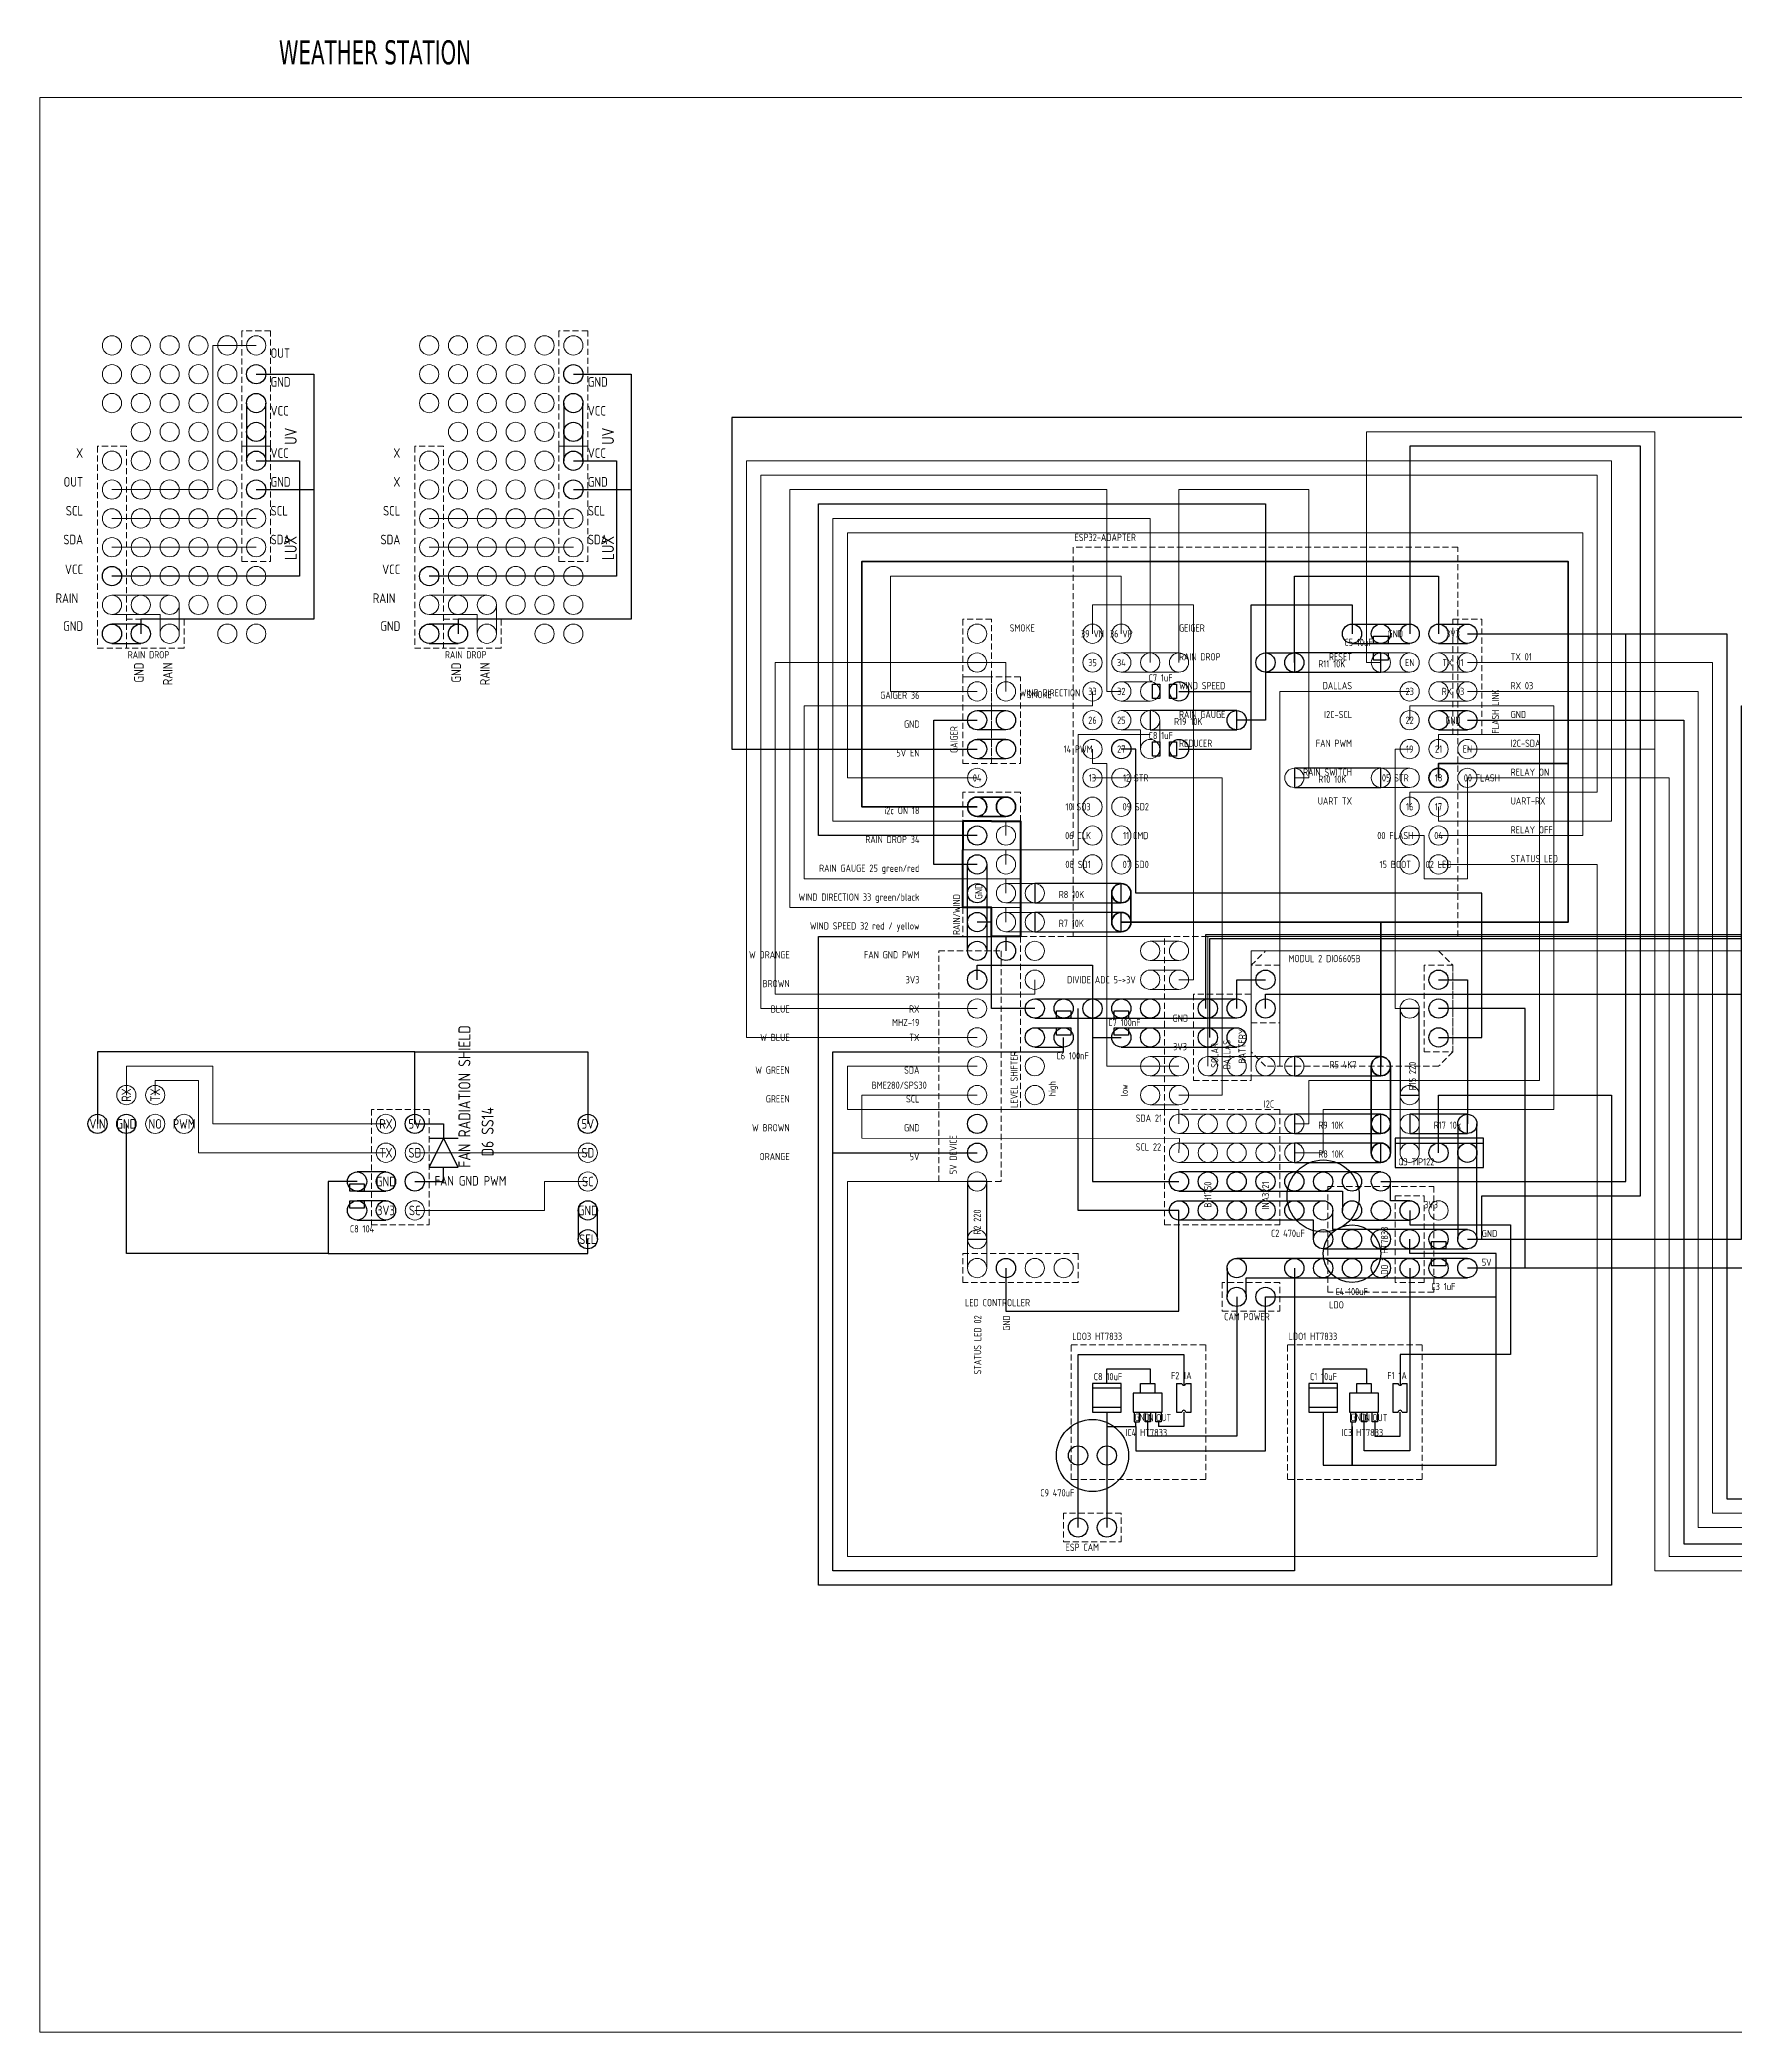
# Model space of a CAD drawing. Header units: millimetres. Extents: x -112500 to 1195770, y -1687628 to -92707.
# Drawn here: x -112500 to 63750, y -300000 to -92707 of the extents above; entities that cross this region are included whole.
import ezdxf
from ezdxf.enums import TextEntityAlignment as Align

# ---------------------------------------------------------------- set-up
doc = ezdxf.new("R2010")
doc.units = ezdxf.units.MM
doc.header["$LTSCALE"] = 10
doc.linetypes.add('HIDDEN', pattern=[9.525, 6.35, -3.175])
doc.layers.get('0').update_dxf_attribs({"color": 247, "lineweight": 13})
for name, color, linetype, lineweight in [('01_Popis', 7, 'Continuous', 13), ('01_Popis-čísla miestností', 210, 'Continuous', 13), ('01_Styk so vzduchom', 12, 'Continuous', 30), ('03_Styk so vzduchom', 1, 'Continuous', 50)]:
    doc.layers.add(name, color=color, linetype=linetype, lineweight=lineweight)
doc.styles.add('Nadpisy', font='tahoma.ttf', dxfattribs={"width": 0.7, "height": 5})
doc.styles.get("Standard").update_dxf_attribs({"font": 'isocp.shx', "width": 0.9, "height": 2.5})

# ---------------------------------------------------------------- blocks, each defined once
blk = doc.blocks.new('A$C47f3da59')
at = {"layer": '01_Styk so vzduchom', "color": 6}
for points in [[(750, 1250), (750, 500), (-750, 500), (-750, 1250)], [(750, -500), (750, -1250), (-750, -1250), (-750, -500)]]:
    blk.add_lwpolyline(points, close=True, dxfattribs=at)

msp = doc.modelspace()

# ---------------------------------------------------------------- linework, layer by layer
at = {"color": 251, "linetype": 'HIDDEN', "ltscale": 10}
for points in [[(-91500, -135000), (-88500, -135000), (-88500, -123000), (-91500, -123000)], [(-58500, -135000), (-55500, -135000), (-55500, -123000), (-58500, -123000)], [(-106500, -156000), (-103500, -156000), (-103500, -135000), (-106500, -135000)], [(-91500, -147000), (-88500, -147000), (-88500, -135000), (-91500, -135000)], [(-73500, -156000), (-70500, -156000), (-70500, -135000), (-73500, -135000)], [(-58500, -147000), (-55500, -147000), (-55500, -135000), (-58500, -135000)], [(35000, -145500), (-5000, -145500), (-5000, -186000), (35000, -186000)], [(-103500, -156000), (-103500, -153000), (-97500, -153000), (-97500, -156000)], [(-70500, -156000), (-70500, -153000), (-64500, -153000), (-64500, -156000)], [(-13500, -153000), (-16500, -153000), (-16500, -159000), (-13500, -159000)], [(34500, -153000), (37500, -153000), (37500, -165000), (34500, -165000)], [(-13500, -159000), (-16500, -159000), (-16500, -168000), (-13500, -168000)], [(-10500, -159000), (-13500, -159000), (-13500, -168000), (-10500, -168000)], [(-10500, -171000), (-16500, -171000), (-16500, -174000), (-10500, -174000)], [(-10500, -174000), (-16500, -174000), (-16500, -177000), (-10500, -177000)], [(-10500, -177000), (-16500, -177000), (-16500, -180000), (-10500, -180000)], [(-10500, -180000), (-16500, -180000), (-16500, -183000), (-10500, -183000)], [(-10500, -183000), (-16500, -183000), (-16500, -186000), (-10500, -186000)], [(4500, -186000), (-10500, -186000), (-10500, -204000), (4500, -204000)], [(-19000, -187500), (-12500, -187500), (-12500, -211500), (-19000, -211500)], [(15000, -187500), (33000, -187500), (34500, -189000), (34500, -198000), (33000, -199500), (15000, -199500), (13500, -198000), (13500, -189000)], [(13500, -195000), (16500, -195000), (16500, -189000), (13500, -189000)], [(31500, -198000), (34500, -198000), (34500, -189000), (31500, -189000)], [(7500, -201000), (10500, -201000), (10500, -192000), (7500, -192000)], [(10500, -201000), (13500, -201000), (13500, -192000), (10500, -192000)], [(-78000, -204000), (-78000, -216000), (-72000, -216000), (-72000, -204000)], [(16500, -204000), (4500, -204000), (4500, -216000), (16500, -216000)], [(21500, -212000), (32500, -212000), (32500, -223000), (21500, -223000)], [(28500, -213000), (31500, -213000), (31500, -222000), (28500, -222000)], [(-4500, -219000), (-4500, -222000), (-16500, -222000), (-16500, -219000)], [(16500, -222000), (10500, -222000), (10500, -225000), (16500, -225000)], [(-5203, -228501), (8797, -228501), (8797, -242501), (-5203, -242501)], [(17297, -228501), (31297, -228501), (31297, -242501), (17297, -242501)], [(0, -246000), (-6000, -246000), (-6000, -249000), (0, -249000)]]:
    msp.add_lwpolyline(points, close=True, dxfattribs=at)
at = {"color": 151, "flags": 128}
msp.add_lwpolyline([(-90000, -124500), (-94500, -124500), (-94500, -139500), (-105000, -139500)], dxfattribs=at)
at = {"color": 9, "flags": 128}
for points in [[(27000, -157500), (25500, -157500), (25500, -133500), (55500, -133500), (55500, -166500), (36000, -166500)], [(30000, -156500), (27000, -156500)], [(27000, -158500), (30000, -158500)], [(55500, -166500), (55500, -252000), (112500, -252000)]]:
    msp.add_lwpolyline(points, dxfattribs=at)
at = {"color": 140, "flags": 128}
for points in [[(33000, -172500), (33000, -174000), (51000, -174000), (51000, -136500), (-39000, -136500), (-39000, -196500), (-15000, -196500)], [(-3000, -166500), (-3000, -168000), (-1500, -168000), (-1500, -199500), (6000, -199500)], [(3000, -198500), (6000, -198500)], [(-76500, -208500), (-96000, -208500), (-96000, -201000), (-100500, -201000), (-100500, -202500)], [(3000, -200500), (6000, -200500)]]:
    msp.add_lwpolyline(points, dxfattribs=at)
at = {"color": 152, "flags": 128}
for points in [[(30000, -172500), (30000, -171000), (49500, -171000), (49500, -138000), (-37500, -138000), (-37500, -193500), (-15000, -193500)], [(-3000, -169500), (10500, -169500), (10500, -202500), (6000, -202500)], [(-76500, -205500), (-94500, -205500), (-94500, -199500), (-103500, -199500), (-103500, -202500)], [(3000, -201500), (6000, -201500)], [(3000, -203500), (6000, -203500)]]:
    msp.add_lwpolyline(points, dxfattribs=at)
at = {"color": 11, "flags": 128}
for points in [[(0, -160500), (-1500, -160500), (-1500, -139500), (-34500, -139500), (-34500, -183000), (-12000, -183000), (-12000, -184500)], [(0, -159500), (3000, -159500)], [(0, -161500), (3000, -161500)], [(-12000, -183500), (-9000, -183500)], [(-12000, -185500), (-9000, -185500)]]:
    msp.add_lwpolyline(points, dxfattribs=at)
at = {"color": 23, "flags": 128}
for points in [[(6000, -157500), (6000, -139500), (19500, -139500), (19500, -169500), (18000, -169500)], [(3000, -157500), (3000, -142500), (-30000, -142500), (-30000, -174000), (-12000, -174000), (-12000, -175500)], [(-99000, -150500), (-105000, -150500)], [(-66000, -150500), (-72000, -150500)], [(-105000, -152500), (-100000, -152500), (-100000, -154500)], [(-98000, -154500), (-98000, -151500)], [(-72000, -152500), (-67000, -152500), (-67000, -154500)], [(-65000, -154500), (-65000, -151500)], [(0, -156500), (6000, -156500)], [(6000, -158500), (0, -158500)]]:
    msp.add_lwpolyline(points, dxfattribs=at)
at = {"color": 84, "flags": 128}
for points in [[(-105000, -142500), (-90000, -142500)], [(-72000, -142500), (-57000, -142500)], [(-15000, -160500), (-24000, -160500), (-24000, -148500), (0, -148500), (0, -154500)], [(30000, -163500), (30000, -162000), (45000, -162000), (45000, -204000), (21000, -204000), (21000, -208500), (18000, -208500)], [(6000, -208500), (6068, -207002), (-27000, -207000), (-27000, -202500), (-15000, -202500)], [(6000, -207500), (18000, -207500)], [(6000, -209500), (18000, -209500)], [(-73500, -214500), (-60000, -214500), (-60000, -211500), (-55500, -211500)]]:
    msp.add_lwpolyline(points, dxfattribs=at)
at = {"color": 175, "flags": 128}
for points in [[(33000, -175500), (48000, -175500), (48000, -144000), (-28500, -144000), (-28500, -169500), (-15000, -169500)], [(3000, -186500), (6000, -186500)], [(3000, -188500), (6000, -188500)]]:
    msp.add_lwpolyline(points, dxfattribs=at)
at = {"color": 91, "flags": 128}
for points in [[(-105000, -145500), (-90000, -145500)], [(-72000, -145500), (-57000, -145500)], [(33000, -166500), (33000, -165000), (43500, -165000), (43500, -201000), (19500, -201000), (19500, -205500), (18000, -205500)], [(-15000, -199500), (-28500, -199500), (-28500, -204000), (6000, -204000), (6000, -205500)], [(6000, -204500), (18000, -204500)], [(6000, -206500), (18000, -206500)], [(-73500, -208500), (-55500, -208500)]]:
    msp.add_lwpolyline(points, dxfattribs=at)
at = {"color": 132, "flags": 128}
for points in [[(6000, -190500), (7500, -190500), (7500, -151500), (-3000, -151500), (-3000, -154500)], [(-12000, -160500), (-12000, -157500), (-36000, -157500), (-36000, -192000), (-9000, -192000), (-9000, -190500)], [(3000, -189500), (6000, -189500)], [(3000, -191500), (6000, -191500)]]:
    msp.add_lwpolyline(points, dxfattribs=at)
at = {"color": 30, "flags": 128}
for points in [[(33000, -156500), (36000, -156500)], [(36000, -157500), (61500, -157500), (61500, -246000), (112500, -246000)], [(33000, -158500), (36000, -158500)]]:
    msp.add_lwpolyline(points, dxfattribs=at)
at = {"color": 40, "flags": 128}
for points in [[(33000, -159500), (36000, -159500)], [(33000, -161500), (36000, -161500)], [(36000, -160500), (60000, -160500), (60000, -247500), (112500, -247500)]]:
    msp.add_lwpolyline(points, dxfattribs=at)
at = {"color": 34, "flags": 128}
for points in [[(-3000, -160500), (-3000, -162000), (-33000, -162000), (-33000, -180000), (-12000, -180000), (-12000, -181500)], [(-12000, -180500), (-9000, -180500)], [(-12000, -182500), (-9000, -182500)]]:
    msp.add_lwpolyline(points, dxfattribs=at)
at = {"color": 31, "flags": 128}
for points in [[(30000, -160500), (16500, -160500), (16500, -199500)], [(9000, -199500), (9000, -186000), (85500, -186000), (85500, -190500)], [(13500, -199500), (13500, -187500), (66000, -187500), (66000, -237000), (112500, -237000)], [(18000, -198500), (9000, -198500)], [(18000, -200500), (9000, -200500)]]:
    msp.add_lwpolyline(points, dxfattribs=at)
at = {"color": 35, "flags": 128}
for points in [[(0, -162500), (3000, -162500)], [(4000, -166500), (4000, -163500)], [(-12000, -178500), (-12000, -177000), (-4500, -177000), (-4500, -165000), (3000, -165000)], [(0, -164500), (2000, -164500), (2000, -166500)]]:
    msp.add_lwpolyline(points, dxfattribs=at)
at = {"color": 120, "flags": 128}
for points in [[(30000, -166500), (28500, -166500), (28500, -193500), (30000, -193500)], [(29000, -202500), (29000, -208500)], [(31000, -208500), (31000, -202500)]]:
    msp.add_lwpolyline(points, dxfattribs=at)
at = {"color": 32, "flags": 128}
for points in [[(30000, -168500), (27000, -168500)], [(27000, -170500), (30000, -170500)]]:
    msp.add_lwpolyline(points, dxfattribs=at)
at = {"color": 197, "flags": 128}
for points in [[(30000, -175500), (31500, -175500), (31500, -180000), (36000, -180000), (36000, -169500), (57000, -169500), (57000, -250500), (112500, -250500)], [(33000, -178500), (49500, -178500), (49500, -250500), (-28500, -250500), (-28500, -211500), (-15000, -211500)], [(-16000, -217500), (-16000, -220500)], [(-14000, -217500), (-14000, -220500)]]:
    msp.add_lwpolyline(points, dxfattribs=at)
for centre in [(-105000, -124500), (-102000, -124500), (-99000, -124500), (-96000, -124500), (-93000, -124500), (-72000, -124500), (-69000, -124500), (-66000, -124500), (-63000, -124500), (-60000, -124500), (-105000, -127500), (-102000, -127500), (-99000, -127500), (-96000, -127500), (-93000, -127500), (-72000, -127500), (-69000, -127500), (-66000, -127500), (-63000, -127500), (-60000, -127500), (-105000, -130500), (-102000, -130500), (-99000, -130500), (-96000, -130500), (-93000, -130500), (-72000, -130500), (-69000, -130500), (-66000, -130500), (-63000, -130500), (-60000, -130500), (-102000, -133500), (-99000, -133500), (-96000, -133500), (-93000, -133500), (-69000, -133500), (-66000, -133500), (-63000, -133500), (-60000, -133500), (-102000, -136500), (-99000, -136500), (-96000, -136500), (-93000, -136500), (-69000, -136500), (-66000, -136500), (-63000, -136500), (-60000, -136500), (-102000, -139500), (-99000, -139500), (-96000, -139500), (-93000, -139500), (-69000, -139500), (-66000, -139500), (-63000, -139500), (-60000, -139500), (-102000, -142500), (-99000, -142500), (-96000, -142500), (-93000, -142500), (-69000, -142500), (-66000, -142500), (-63000, -142500), (-60000, -142500), (-102000, -145500), (-99000, -145500), (-96000, -145500), (-93000, -145500), (-69000, -145500), (-66000, -145500), (-63000, -145500), (-60000, -145500), (-102000, -148500), (-99000, -148500), (-96000, -148500), (-93000, -148500), (-90000, -148500), (-69000, -148500), (-66000, -148500), (-63000, -148500), (-60000, -148500), (-57000, -148500), (-96000, -151500), (-93000, -151500), (-90000, -151500), (-63000, -151500), (-60000, -151500), (-57000, -151500), (-93000, -154500), (-90000, -154500), (-60000, -154500), (-57000, -154500), (-15000, -154500), (-15000, -157500), (-100500, -205500), (30000, -214500), (33000, -214500), (-9000, -220500), (-6000, -220500)]:
    msp.add_circle(centre, 1000)
at = {"color": 151}
for centre in [(-90000, -124500), (-105000, -139500), (-3000, -157500)]:
    msp.add_circle(centre, 1000, dxfattribs=at)
at = {"color": 175}
for centre in [(-57000, -124500), (-105000, -136500), (-72000, -136500), (-72000, -139500), (-15000, -169500), (33000, -175500), (-9000, -187500), (3000, -187500), (6000, -187500)]:
    msp.add_circle(centre, 1000, dxfattribs=at)
at = {"color": 84}
for centre in [(-105000, -142500), (-90000, -142500), (-72000, -142500), (-57000, -142500), (0, -154500), (-15000, -160500), (30000, -163500), (-15000, -202500), (6000, -208500), (9000, -208500), (12000, -208500), (15000, -208500), (18000, -208500), (-55500, -211500), (-73500, -214500)]:
    msp.add_circle(centre, 1000, dxfattribs=at)
at = {"color": 91}
for centre in [(-105000, -145500), (-90000, -145500), (-72000, -145500), (-57000, -145500), (33000, -166500), (-15000, -199500), (6000, -205500), (9000, -205500), (12000, -205500), (15000, -205500), (18000, -205500), (-73500, -208500), (-55500, -208500)]:
    msp.add_circle(centre, 1000, dxfattribs=at)
at = {"color": 23}
for centre in [(-105000, -151500), (-102000, -151500), (-99000, -151500), (-72000, -151500), (-69000, -151500), (-66000, -151500), (-99000, -154500), (-66000, -154500), (0, -157500), (3000, -157500), (6000, -157500), (18000, -169500), (-12000, -175500)]:
    msp.add_circle(centre, 1000, dxfattribs=at)
at = {"color": 132}
for centre in [(-3000, -154500), (-12000, -160500), (-9000, -190500), (3000, -190500), (6000, -190500)]:
    msp.add_circle(centre, 1000, dxfattribs=at)
at = {"color": 9}
for centre in [(27000, -157500), (30000, -157500), (36000, -166500)]:
    msp.add_circle(centre, 1000, dxfattribs=at)
at = {"color": 30}
for centre in [(33000, -157500), (36000, -157500)]:
    msp.add_circle(centre, 1000, dxfattribs=at)
at = {"color": 34}
for centre in [(-3000, -160500), (-12000, -181500), (-9000, -181500)]:
    msp.add_circle(centre, 1000, dxfattribs=at)
at = {"color": 11}
for centre in [(0, -160500), (3000, -160500), (-12000, -184500), (-9000, -184500)]:
    msp.add_circle(centre, 1000, dxfattribs=at)
at = {"color": 31}
for centre in [(30000, -160500), (9000, -199500), (12000, -199500), (15000, -199500), (18000, -199500)]:
    msp.add_circle(centre, 1000, dxfattribs=at)
at = {"color": 40}
for centre in [(33000, -160500), (36000, -160500)]:
    msp.add_circle(centre, 1000, dxfattribs=at)
at = {"color": 135}
msp.add_circle((-3000, -163500), 1000, dxfattribs=at)
at = {"color": 35}
for centre in [(0, -163500), (3000, -163500), (3000, -166500), (-12000, -178500)]:
    msp.add_circle(centre, 1000, dxfattribs=at)
at = {"color": 140}
for centre in [(-3000, -166500), (33000, -172500), (-15000, -196500), (-9000, -199500), (3000, -199500), (6000, -199500), (-100500, -202500), (-76500, -208500)]:
    msp.add_circle(centre, 1000, dxfattribs=at)
at = {"color": 120}
for centre in [(30000, -166500), (30000, -193500), (30000, -202500), (30000, -205500), (30000, -208500)]:
    msp.add_circle(centre, 1000, dxfattribs=at)
at = {"color": 152}
for centre in [(-3000, -169500), (30000, -172500), (-15000, -193500), (-103500, -202500), (-9000, -202500), (3000, -202500), (6000, -202500), (-97500, -205500), (-76500, -205500)]:
    msp.add_circle(centre, 1000, dxfattribs=at)
at = {"color": 197}
for centre in [(0, -169500), (36000, -169500), (-3000, -172500), (0, -172500), (-3000, -175500), (0, -175500), (30000, -175500), (-3000, -178500), (0, -178500), (30000, -178500), (33000, -178500), (-15000, -211500), (-15000, -217500), (-15000, -220500)]:
    msp.add_circle(centre, 1000, dxfattribs=at)
at = {"color": 32}
for centre in [(27000, -169500), (30000, -169500)]:
    msp.add_circle(centre, 1000, dxfattribs=at)
at = {"layer": '01_Popis', "color": 230, "lineweight": 35, "flags": 128}
for points in [[(33000, -169500), (33000, -168000), (46500, -168000), (46500, -147000), (-27000, -147000), (-27000, -172500), (-15000, -172500)], [(46500, -168000), (46500, -184500), (27000, -184500)], [(-12000, -171500), (-15000, -171500)], [(-15000, -173500), (-12000, -173500)], [(-1000, -181500), (-1000, -184500)], [(1000, -184500), (1000, -181500)], [(27000, -199500), (27000, -184500), (0, -184500)], [(26000, -199500), (26000, -208500)], [(28000, -208500), (28000, -199500)]]:
    msp.add_lwpolyline(points, dxfattribs=at)
at = {"layer": '01_Popis', "color": 230, "lineweight": 35}
for centre in [(33000, -169500), (-15000, -172500), (-12000, -172500), (0, -181500), (0, -184500), (27000, -199500), (27000, -205500), (27000, -208500)]:
    msp.add_circle(centre, 1000, dxfattribs=at)
at = {"layer": '01_Popis-čísla miestností'}
msp.add_lwpolyline([(-112500, -98713), (240000, -98713), (240000, -300000), (-112500, -300000)], close=True, dxfattribs=at)
at = {"layer": '01_Styk so vzduchom', "color": 251, "flags": 128}
for points in [[(-90000, -127500), (-84000, -127500), (-84000, -153000), (-102000, -153000), (-102000, -154500)], [(-57000, -127500), (-51000, -127500), (-51000, -153000), (-69000, -153000), (-69000, -154500)], [(36000, -217500), (36000, -217500), (37500, -217500), (37500, -213000), (54000, -213000), (54000, -135000), (30000, -135000), (30000, -154500)], [(-90000, -139500), (-84000, -139500)], [(-57000, -139500), (-51000, -139500)], [(6000, -160500), (13500, -160500), (13500, -151500), (24000, -151500), (24000, -154500)], [(-102000, -153500), (-105000, -153500)], [(-69000, -153500), (-72000, -153500)], [(24000, -153500), (30000, -153500)], [(-105000, -155500), (-102000, -155500)], [(-72000, -155500), (-69000, -155500)], [(24000, -155500), (30000, -155500)], [(6000, -166500), (13500, -166500), (13500, -160500)], [(-15000, -178500), (-19500, -178500), (-19500, -163500), (-15000, -163500)], [(-15000, -162500), (-12000, -162500)], [(33000, -162500), (36000, -162500)], [(36000, -217500), (64500, -217500), (64500, -162000), (183000, -162000), (183000, -196500), (187500, -196500)], [(36000, -163500), (58500, -163500), (58500, -249200), (112300, -249200)], [(-12000, -164500), (-15000, -164500)], [(33000, -164500), (36000, -164500)], [(-16000, -187500), (-16000, -178500)], [(-14000, -178500), (-14000, -187500)], [(-9000, -193500), (-13500, -193500), (-13500, -184500), (-15000, -184500)], [(8800, -193500), (8800, -185800), (85700, -185800), (85700, -190500)], [(12000, -193500), (12000, -190500), (15000, -190500)], [(33000, -190500), (36000, -190500), (36000, -205500)], [(-9000, -192500), (12000, -192500)], [(-9000, -194500), (9000, -194500)], [(6000, -214500), (-4500, -214500), (-4500, -193500)], [(12000, -194500), (9000, -194500)], [(-82500, -219000), (-103500, -219000), (-103500, -205500)], [(35000, -205500), (35000, -217500)], [(37000, -217500), (37000, -205500)], [(-76500, -210500), (-79500, -210500)], [(-79500, -211500), (-82500, -211500), (-82500, -219000), (-55500, -219000), (-55500, -217500)], [(-79500, -212500), (-76500, -212500)], [(6000, -213500), (21000, -213500)], [(-56500, -214500), (-56500, -217500)], [(-54500, -217500), (-54500, -214500)], [(-12000, -220500), (-12000, -225000), (6000, -225000), (6000, -214500)], [(20000, -217500), (20000, -215500), (6000, -215500)], [(22000, -216500), (22000, -214500)], [(36000, -216500), (22000, -216500)], [(24000, -237000), (24000, -241000), (39000, -241000), (39000, -219000), (30000, -219000), (30000, -217500)], [(21000, -218500), (36000, -218500)], [(15000, -223500), (15000, -223500), (39000, -223500)], [(-1500, -235500), (-1500, -237000), (1500, -237000), (1500, -236500)], [(21000, -235500), (21000, -241000), (24000, -241000), (24000, -236500)], [(-1500, -237000), (-1500, -247500)]]:
    msp.add_lwpolyline(points, dxfattribs=at)
at = {"layer": '01_Styk so vzduchom', "color": 1, "flags": 128}
for points in [[(-91000, -130500), (-91000, -136500)], [(-89000, -136500), (-89000, -130500)], [(-58000, -130500), (-58000, -136500)], [(-56000, -136500), (-56000, -130500)], [(-90000, -136500), (-90000, -136500), (-85500, -136500), (-85500, -148500), (-105000, -148500)], [(-57000, -136500), (-57000, -136500), (-52500, -136500), (-52500, -148500), (-72000, -148500)], [(-15000, -175500), (-31500, -175500), (-31500, -141000), (15000, -141000), (15000, -157500)], [(18000, -157500), (18000, -148500), (33000, -148500), (33000, -154500)], [(27000, -211500), (52500, -211500), (52500, -154500)], [(33000, -153500), (36000, -153500)], [(36000, -154500), (63000, -154500), (63000, -244500), (112500, -244500)], [(15000, -157500), (15000, -163500), (12000, -163500)], [(15000, -156500), (18000, -156500)], [(33000, -155500), (36000, -155500)], [(15000, -158500), (18000, -158500)], [(9200, -196500), (9200, -186200), (85300, -186200), (85300, -190500)], [(-15000, -190500), (-15000, -189000), (-3000, -189000)], [(-3000, -189000), (-3000, -196500), (0, -196500)], [(-3000, -196500), (-3000, -211500), (6000, -211500)], [(0, -195500), (12000, -195500)], [(0, -197500), (12000, -197500)], [(27000, -210500), (6000, -210500)], [(-76500, -213500), (-79500, -213500)], [(6000, -212500), (23000, -212500), (23000, -214500)], [(30000, -213500), (28000, -213500), (28000, -211500)], [(-79500, -215500), (-76500, -215500)], [(30000, -214500), (30000, -216000), (40500, -216000), (40500, -229500), (29000, -229500), (29000, -232700)], [(-4500, -247500), (-4500, -229500), (6500, -229500), (6500, -232700)], [(6500, -235500), (6500, -237000), (3875, -237000)]]:
    msp.add_lwpolyline(points, dxfattribs=at)
at = {"layer": '01_Styk so vzduchom', "color": 31, "flags": 128}
for points in [[(15000, -193500), (15000, -192000), (67500, -192000), (67500, -132000), (-40500, -132000), (-40500, -166500), (-15000, -166500)], [(-12000, -165500), (-15000, -165500)], [(-12000, -167500), (-15000, -167500)]]:
    msp.add_lwpolyline(points, dxfattribs=at)
at = {"layer": '01_Styk so vzduchom', "color": 6}
for points in [[(18000, -156500), (18000, -158500), (27000, -158500), (27000, -156500)], [(3000, -162500), (3000, -164500), (12000, -164500), (12000, -162500)], [(18000, -168500), (18000, -170500), (27000, -170500), (27000, -168500)], [(-9000, -180500), (-9000, -182500), (0, -182500), (0, -180500)], [(-9000, -183500), (-9000, -185500), (0, -185500), (0, -183500)], [(29000, -202500), (31000, -202500), (31000, -193500), (29000, -193500)], [(27000, -200500), (27000, -198500), (18000, -198500), (18000, -200500)], [(18000, -204500), (18000, -206500), (27000, -206500), (27000, -204500)], [(30000, -204500), (30000, -206500), (36000, -206500), (36000, -204500)], [(28479, -210021), (37675, -210021), (37675, -207000), (28479, -207000)], [(18000, -207500), (18000, -209500), (27000, -209500), (27000, -207500)], [(-16000, -217500), (-14000, -217500), (-14000, -211500), (-16000, -211500)]]:
    msp.add_lwpolyline(points, close=True, dxfattribs=at)
at = {"layer": '01_Styk so vzduchom', "color": 5, "flags": 128}
msp.add_lwpolyline([(33000, -196500), (37500, -196500), (37500, -181500), (1500, -181500), (1500, -166500), (0, -166500)], dxfattribs=at)
at = {"layer": '01_Styk so vzduchom', "color": 252, "flags": 128}
for points in [[(33000, -208500), (33000, -202500), (51000, -202500), (51000, -253500), (-31500, -253500), (-31500, -186000), (-12000, -186000), (-12000, -187500)], [(-73500, -211500), (-70500, -211500), (-70500, -210000)]]:
    msp.add_lwpolyline(points, dxfattribs=at)
at = {"layer": '01_Styk so vzduchom', "color": 30, "flags": 128}
for points in [[(42000, -220500), (42000, -193500), (33000, -193500)], [(-30000, -208500), (-30000, -198000), (-6000, -198000), (-6000, -196500)], [(-9000, -195500), (-6000, -195500)], [(-73500, -198000), (-106500, -198000), (-106500, -205500)], [(-73500, -205500), (-73500, -198000), (-55500, -198000), (-55500, -205500)], [(-9000, -197500), (-6000, -197500)], [(-73500, -205500), (-70500, -205500), (-70500, -207000)], [(118500, -207000), (109500, -207000), (109500, -220500), (36000, -220500)], [(18000, -220500), (18000, -252000), (-30000, -252000), (-30000, -208500), (-15000, -208500)], [(24000, -219500), (12000, -219500)], [(36000, -219500), (24000, -219500)], [(11000, -220500), (11000, -223500)], [(13000, -223500), (13000, -221500), (24000, -221500)], [(24000, -221500), (36000, -221500)], [(30000, -220500), (30002, -239500), (25250, -239500), (25250, -236500)], [(-1500, -232500), (-1500, -231000), (3000, -231000), (3000, -232500)], [(21000, -232500), (21000, -231000), (25500, -231000), (25500, -232500)]]:
    msp.add_lwpolyline(points, dxfattribs=at)
at = {"layer": '01_Styk so vzduchom', "color": 6}
for points in [[(-72000, -210000), (-69000, -210000), (-70500, -207000), (-72000, -210000)], [(-72000, -207000), (-69000, -207000)], [(28479, -207500), (37675, -207500)]]:
    msp.add_lwpolyline(points, dxfattribs=at)
at = {"layer": '01_Styk so vzduchom', "flags": 128}
for points in [[(24000, -215500), (30000, -215500)], [(26375, -236500), (26375, -238000), (29000, -238000), (29000, -235500)], [(3875, -236500), (3875, -237000)]]:
    msp.add_lwpolyline(points, dxfattribs=at)
at = {"layer": '01_Styk so vzduchom', "color": 35, "flags": 128}
msp.add_lwpolyline([(1500, -237000), (1500, -239500), (15000, -239500), (15000, -223500)], dxfattribs=at)
at = {"layer": '01_Styk so vzduchom', "color": 34, "flags": 128}
msp.add_lwpolyline([(12000, -223500), (12002, -238000), (2750, -238000), (2750, -236500)], dxfattribs=at)
at = {"layer": '01_Styk so vzduchom', "color": 6, "flags": 128}
for points in [[(-3000, -235500), (0, -235500), (0, -232500), (-3000, -232500)], [(1250, -235500), (4250, -235500), (4250, -233500), (1250, -233500)], [(19500, -235500), (22500, -235500), (22500, -232500), (19500, -232500)], [(23750, -235500), (26750, -235500), (26750, -233500), (23750, -233500)]]:
    msp.add_lwpolyline(points, close=True, dxfattribs=at)
for points in [[(0, -233000), (-3000, -233000)], [(2000, -233500), (2000, -232500), (3500, -232500), (3500, -233500)], [(5750, -232500), (5750, -235500)], [(5750, -232500), (6300, -232500)], [(6700, -235500), (7250, -235500), (7250, -232500)], [(6700, -232500), (7250, -232500)], [(22500, -233000), (19500, -233000)], [(24500, -233500), (24500, -232500), (26000, -232500), (26000, -233500)], [(28250, -232500), (28250, -235500)], [(28250, -232500), (28800, -232500)], [(29200, -235500), (29750, -235500), (29750, -232500)], [(29200, -232500), (29750, -232500)], [(0, -235000), (-3000, -235000)], [(1350, -235500), (1350, -236500), (1900, -236500), (1900, -235500)], [(3025, -235500), (3025, -236500), (2475, -236500), (2475, -235500)], [(4150, -235500), (4150, -236500), (3600, -236500), (3600, -235500)], [(5750, -235500), (6300, -235500)], [(22500, -235000), (19500, -235000)], [(23850, -235500), (23850, -236500), (24400, -236500), (24400, -235500)], [(25525, -235500), (25525, -236500), (24975, -236500), (24975, -235500)], [(26650, -235500), (26650, -236500), (26100, -236500), (26100, -235500)], [(28250, -235500), (28800, -235500)]]:
    msp.add_lwpolyline(points, dxfattribs=at)
at = {"layer": '01_Styk so vzduchom', "color": 251}
for centre in [(-90000, -127500), (-57000, -127500), (-90000, -139500), (-57000, -139500), (-105000, -154500), (-102000, -154500), (-72000, -154500), (-69000, -154500), (24000, -154500), (27000, -154500), (30000, -154500), (6000, -160500), (-15000, -163500), (-12000, -163500), (33000, -163500), (36000, -163500), (6000, -166500), (-15000, -178500), (-15000, -181500), (-15000, -184500), (-15000, -187500), (15000, -190500), (33000, -190500), (-9000, -193500), (-6000, -193500), (-3000, -193500), (0, -193500), (3000, -193500), (9000, -193500), (12000, -193500), (-103500, -205500), (-15000, -205500), (36000, -205500), (36000, -208500), (-79500, -211500), (-76500, -211500), (-55500, -214500), (6000, -214500), (9000, -214500), (12000, -214500), (15000, -214500), (18000, -214500), (21000, -214500), (21000, -217500), (24000, -217500), (27000, -217500), (30000, -217500), (33000, -217500), (36000, -217500), (-12000, -220500), (15000, -223500), (-1500, -240000), (-1500, -247500)]:
    msp.add_circle(centre, 1000, dxfattribs=at)
at = {"layer": '01_Styk so vzduchom', "color": 1}
for centre in [(-90000, -130500), (-57000, -130500), (-90000, -133500), (-57000, -133500), (-90000, -136500), (-57000, -136500), (-105000, -148500), (-72000, -148500), (33000, -154500), (36000, -154500), (15000, -157500), (18000, -157500), (12000, -163500), (-15000, -175500), (-15000, -190500), (0, -196500), (3000, -196500), (9000, -196500), (12000, -196500), (6000, -211500), (9000, -211500), (12000, -211500), (15000, -211500), (18000, -211500), (21000, -211500), (24000, -211500), (27000, -211500), (-79500, -214500), (-76500, -214500), (24000, -214500), (27000, -214500), (30000, -214500), (-4500, -240000), (-4500, -247500)]:
    msp.add_circle(centre, 1000, dxfattribs=at)
at = {"layer": '01_Styk so vzduchom', "color": 31}
for centre in [(-15000, -166500), (-12000, -166500), (15000, -193500)]:
    msp.add_circle(centre, 1000, dxfattribs=at)
at = {"layer": '01_Styk so vzduchom', "color": 5}
for centre in [(0, -166500), (33000, -196500)]:
    msp.add_circle(centre, 1000, dxfattribs=at)
at = {"layer": '01_Styk so vzduchom', "color": 252}
for centre in [(-12000, -187500), (33000, -208500), (-73500, -211500), (-55500, -217500)]:
    msp.add_circle(centre, 1000, dxfattribs=at)
at = {"layer": '01_Styk so vzduchom', "color": 30}
for centre in [(33000, -193500), (-9000, -196500), (-6000, -196500), (-106500, -205500), (-73500, -205500), (-55500, -205500), (-15000, -208500), (12000, -220500), (18000, -220500), (21000, -220500), (24000, -220500), (27000, -220500), (30000, -220500), (33000, -220500), (36000, -220500), (12000, -223500)]:
    msp.add_circle(centre, 1000, dxfattribs=at)
at = {"layer": '01_Styk so vzduchom', "color": 6}
for centre, radius in [((21000, -213000), 3750), ((24000, -219000), 3000), ((-3000, -240000), 3750)]:
    msp.add_circle(centre, radius, dxfattribs=at)
for centre, start, end in [((6500, -232500), 180, 0), ((29000, -232500), 180, 0), ((6500, -235500), 0, 180), ((29000, -235500), 0, 180)]:
    msp.add_arc(centre, 200, start, end, dxfattribs=at)
at = {"layer": '03_Styk so vzduchom', "flags": 128}
for points in [[(-13500, -174000), (-16500, -174000), (-16500, -177000)], [(-13500, -174000), (-10500, -174000), (-10500, -186000), (-13500, -186000), (-13500, -183000), (-16500, -183000), (-16500, -177000)]]:
    msp.add_lwpolyline(points, dxfattribs=at)

# ---------------------------------------------------------------- block references
for p in [(27000, -156000), (-6000, -195000), (0, -195000), (-79500, -213000), (33000, -219000)]:
    msp.add_blockref('A$C47f3da59', p)
at = {"rotation": 270}
for p in [(4500, -160500), (4500, -166500)]:
    msp.add_blockref('A$C47f3da59', p, dxfattribs=at)

# ---------------------------------------------------------------- texts
at = {"color": 151, "style": 'Nadpisy', "width": 0.7}
msp.add_text('WEATHER STATION', height=2500, dxfattribs=at).set_placement((-87634, -95253))
at = {"color": 151, "width": 0.9}
msp.add_text('OUT', height=1000, dxfattribs=at).set_placement((-88500, -126100), align=Align.BOTTOM_LEFT)
at = {"color": 251, "linetype": 'HIDDEN', "ltscale": 10, "width": 0.9}
for s, height, p in [('UV', 1250, (-85775, -134839)), ('UV', 1250, (-52775, -134839)), ('LUX ', 1250, (-85775, -146839)), ('LUX ', 1250, (-52775, -146839)), ('FLASH LINK', 750, (39297, -164890)), ('GAIGER', 750, (-17032, -166906)), ('RAIN/WIND', 750, (-16775, -185839)), ('FAN RADIATION SHIELD', 1250, (-67708, -210055)), ('LEVEL SHIFTER', 750, (-10775, -203839)), ('high', 750, (-6821, -202640)), ('low', 750, (679, -202640)), ('5V DEVICE', 750, (-17117, -210731)), ('LDO 1 HT7833', 750, (27758, -221649))]:
    msp.add_text(s, height=height, rotation=90, dxfattribs=at).set_placement(p)
at = {"color": 175, "width": 0.9}
for p in [(-108000, -136500), (-75000, -136500), (-75000, -139500)]:
    msp.add_text('X', height=1000, dxfattribs=at).set_placement(p, align=Align.BOTTOM_RIGHT)
at = {"color": 151, "width": 0.9}
msp.add_text('OUT', height=1000, dxfattribs=at).set_placement((-108000, -139500), align=Align.BOTTOM_RIGHT)
at = {"color": 84, "width": 0.9}
for s, height, p in [('SCL', 1000, (-108000, -142500)), ('SCL', 1000, (-75000, -142500)), ('GAIGER 36', 750, (-21000, -161500)), ('I2C-SCL', 750, (24000, -163500)), ('GREEN', 750, (-34500, -203500)), ('SCL', 750, (-21000, -203500))]:
    msp.add_text(s, height=height, dxfattribs=at).set_placement(p, align=Align.BOTTOM_RIGHT)
for s, height, p in [('SCL', 1000, (-88500, -142500)), ('SCL', 1000, (-55500, -142500)), ('GEIGER', 750, (6000, -154500)), ('SCL 22', 750, (1500, -208500))]:
    msp.add_text(s, height=height, dxfattribs=at).set_placement(p, align=Align.BOTTOM_LEFT)
at = {"color": 91, "width": 0.9}
for s, height, p in [('SDA', 1000, (-108000, -145500)), ('SDA', 1000, (-75000, -145500)), ('W GREEN', 750, (-34500, -200500)), ('SDA', 750, (-21000, -200500))]:
    msp.add_text(s, height=height, dxfattribs=at).set_placement(p, align=Align.BOTTOM_RIGHT)
for s, height, p in [('SDA', 1000, (-88500, -145500)), ('SDA', 1000, (-55500, -145500)), ('I2C-SDA', 750, (40500, -166500)), ('SDA 21', 750, (1500, -205500))]:
    msp.add_text(s, height=height, dxfattribs=at).set_placement(p, align=Align.BOTTOM_LEFT)
at = {"color": 251, "linetype": 'HIDDEN', "ltscale": 10, "width": 0.9}
for s, p in [('ESP32-ADAPTER', (-4870, -144850)), ('RAIN DROP', (-103360, -157058)), ('RAIN DROP', (-70360, -157058)), ('MODUL 2 DIO6605B', (17398, -188676)), ('I2C', (14826, -203806)), ('LED CONTROLLER', (-16264, -224471)), ('CAM POWER', (10700, -225927)), ('LDO', (21624, -224704)), ('LDO3 HT7833', (-5102, -227978)), ('LDO1 HT7833', (17398, -227978)), ('ESP CAM', (-5800, -249927))]:
    msp.add_text(s, height=750, dxfattribs=at).set_placement(p)
at = {"color": 23, "width": 0.9}
for s, height, p in [('RAIN ', 1000, (-108000, -151600)), ('RAIN ', 1000, (-75000, -151600)), ('RAIN DROP 34', 750, (-21000, -176500))]:
    msp.add_text(s, height=height, dxfattribs=at).set_placement(p, align=Align.BOTTOM_RIGHT)
at = {"color": 132, "width": 0.9}
for s, p in [('SMOKE', (-9000, -154500)), ('SMOKE', (-7231, -161432)), ('DIVIDE ADC 5->3V', (1500, -191100))]:
    msp.add_text(s, height=750, dxfattribs=at).set_placement(p, align=Align.BOTTOM_RIGHT)
msp.add_text('39 VN', height=750, dxfattribs=at).set_placement((-3000, -154500), align=Align.MIDDLE_CENTER)
at = {"color": 84, "width": 0.9}
for s, height, p in [('36 VP', 750, (0, -154500)), ('22', 750, (30000, -163500)), ('SC', 1000, (-55500, -211500)), ('SC', 1000, (-73500, -214500))]:
    msp.add_text(s, height=height, dxfattribs=at).set_placement(p, align=Align.MIDDLE_CENTER)
at = {"color": 151, "width": 0.9}
msp.add_text('35', height=750, dxfattribs=at).set_placement((-3000, -157500), align=Align.MIDDLE_CENTER)
at = {"color": 23, "width": 0.9}
msp.add_text('34', height=750, dxfattribs=at).set_placement((0, -157500), align=Align.MIDDLE_CENTER)
msp.add_text('RAIN DROP', height=750, dxfattribs=at).set_placement((6000, -157500), align=Align.BOTTOM_LEFT)
at = {"color": 9, "width": 0.9}
msp.add_text('RESET', height=750, dxfattribs=at).set_placement((24000, -157500), align=Align.BOTTOM_RIGHT)
for p in [(30000, -157500), (36000, -166500)]:
    msp.add_text('EN', height=750, dxfattribs=at).set_placement(p, align=Align.MIDDLE_CENTER)
at = {"color": 23, "width": 0.9}
for p in [(-98400, -157500), (-65400, -157500)]:
    msp.add_text('RAIN', height=1000, rotation=90, dxfattribs=at).set_placement(p, align=Align.BOTTOM_RIGHT)
at = {"color": 11, "width": 0.9}
msp.add_text('WIND SPEED', height=750, dxfattribs=at).set_placement((6000, -160500), align=Align.BOTTOM_LEFT)
at = {"color": 31, "width": 0.9}
msp.add_text('DALLAS', height=750, dxfattribs=at).set_placement((24000, -160500), align=Align.BOTTOM_RIGHT)
at = {"color": 34, "width": 0.9}
for s, p in [('WIND DIRECTION', (-4275, -161250)), ('WIND DIRECTION 33 green/black', (-21000, -182500))]:
    msp.add_text(s, height=750, dxfattribs=at).set_placement(p, align=Align.BOTTOM_RIGHT)
msp.add_text('33', height=750, dxfattribs=at).set_placement((-3000, -160500), align=Align.MIDDLE_CENTER)
at = {"color": 11, "width": 0.9}
msp.add_text('32', height=750, dxfattribs=at).set_placement((0, -160500), align=Align.MIDDLE_CENTER)
at = {"color": 31, "width": 0.9}
msp.add_text('23', height=750, dxfattribs=at).set_placement((30000, -160500), align=Align.MIDDLE_CENTER)
at = {"color": 135, "width": 0.9}
msp.add_text('26', height=750, dxfattribs=at).set_placement((-3000, -163500), align=Align.MIDDLE_CENTER)
at = {"color": 35, "width": 0.9}
msp.add_text('25', height=750, dxfattribs=at).set_placement((0, -163500), align=Align.MIDDLE_CENTER)
msp.add_text('RAIN GAUGE', height=750, dxfattribs=at).set_placement((6000, -163500), align=Align.BOTTOM_LEFT)
at = {"color": 120, "width": 0.9}
msp.add_text('FAN PWM', height=750, dxfattribs=at).set_placement((24000, -166500), align=Align.BOTTOM_RIGHT)
at = {"color": 140, "width": 0.9}
for s, height, p in [('14 PWM', 750, (-4500, -166500)), ('17', 750, (33000, -172500)), ('TX', 1000, (-76500, -208500))]:
    msp.add_text(s, height=height, dxfattribs=at).set_placement(p, align=Align.MIDDLE_CENTER)
at = {"color": 120, "width": 0.9}
msp.add_text('19', height=750, dxfattribs=at).set_placement((30000, -166500), align=Align.MIDDLE_CENTER)
at = {"color": 91, "width": 0.9}
for s, height, p in [('21', 750, (33000, -166500)), ('SD', 1000, (-73500, -208500)), ('SD', 1000, (-55500, -208500))]:
    msp.add_text(s, height=height, dxfattribs=at).set_placement(p, align=Align.MIDDLE_CENTER)
at = {"color": 175, "width": 0.9}
for p in [(-15000, -169500), (33000, -175500)]:
    msp.add_text('04', height=750, dxfattribs=at).set_placement(p, align=Align.MIDDLE_CENTER)
at = {"color": 152, "width": 0.9}
for s, height, p in [('13', 750, (-3000, -169500)), ('16', 750, (30000, -172500)), ('PWM', 1000, (-97500, -205500)), ('RX', 1000, (-76500, -205500))]:
    msp.add_text(s, height=height, dxfattribs=at).set_placement(p, align=Align.MIDDLE_CENTER)
at = {"color": 197, "width": 0.9}
for s, p in [('12 STR', (1500, -169500)), ('00 FLASH', (37500, -169500)), ('10 SD3', (-4500, -172500)), ('09 SD2', (1500, -172500)), ('06 CLK', (-4500, -175500)), ('11 CMD', (1500, -175500)), ('00 FLASH', (28500, -175500)), ('08 SD1', (-4500, -178500)), ('07 SD0', (1500, -178500)), ('15 BOOT', (28500, -178500)), ('02 LED', (33000, -178500))]:
    msp.add_text(s, height=750, dxfattribs=at).set_placement(p, align=Align.MIDDLE_CENTER)
at = {"color": 32, "width": 0.9}
msp.add_text('RAIN SWITCH', height=750, dxfattribs=at).set_placement((24000, -169500), align=Align.BOTTOM_RIGHT)
msp.add_text('05 STR', height=750, dxfattribs=at).set_placement((28500, -169500), align=Align.MIDDLE_CENTER)
at = {"color": 152, "width": 0.9}
for s, p in [('UART TX', (24000, -172500)), ('BLUE', (-34500, -194145)), ('RX', (-21000, -194145))]:
    msp.add_text(s, height=750, dxfattribs=at).set_placement(p, align=Align.BOTTOM_RIGHT)
at = {"color": 140, "width": 0.9}
msp.add_text('UART-RX', height=750, dxfattribs=at).set_placement((40500, -172500), align=Align.BOTTOM_LEFT)
at = {"color": 175, "linetype": 'HIDDEN', "width": 0.9}
msp.add_text('RELAY OFF', height=750, dxfattribs=at).set_placement((40500, -175500), align=Align.BOTTOM_LEFT)
at = {"color": 197, "width": 0.9}
msp.add_text('STATUS LED', height=750, dxfattribs=at).set_placement((40500, -178500), align=Align.BOTTOM_LEFT)
at = {"color": 35, "width": 0.9}
msp.add_text('RAIN GAUGE 25 green/red', height=750, dxfattribs=at).set_placement((-21000, -179500), align=Align.BOTTOM_RIGHT)
at = {"color": 11, "width": 0.9}
msp.add_text('WIND SPEED 32 red / yellow', height=750, dxfattribs=at).set_placement((-21000, -185500), align=Align.BOTTOM_RIGHT)
at = {"color": 140, "width": 0.9}
for s, p in [('W BLUE', (-34500, -197100)), ('TX', (-21000, -197100))]:
    msp.add_text(s, height=750, dxfattribs=at).set_placement(p, align=Align.BOTTOM_RIGHT)
at = {"color": 152, "width": 0.9}
msp.add_text('RX', height=1000, rotation=90, dxfattribs=at).set_placement((-103500, -202500), align=Align.MIDDLE_CENTER)
at = {"color": 140, "width": 0.9}
msp.add_text('TX', height=1000, rotation=90, dxfattribs=at).set_placement((-100500, -202500), align=Align.MIDDLE_CENTER)
at = {"width": 0.9}
msp.add_text('NO', height=1000, dxfattribs=at).set_placement((-100500, -205500), align=Align.MIDDLE_CENTER)
at = {"color": 197, "width": 0.9}
msp.add_text('STATUS LED 02', height=750, rotation=90, dxfattribs=at).set_placement((-14345, -225417), align=Align.BOTTOM_RIGHT)
at = {"color": 6, "width": 0.9}
for s, p in [('GND', (1350, -236402)), ('IN', (2622, -236448)), ('OUT', (3621, -236434)), ('GND', (23850, -236402)), ('IN', (25122, -236448)), ('OUT', (26121, -236434))]:
    msp.add_text(s, height=750, dxfattribs=at).set_placement(p)
at = {"layer": '01_Popis', "color": 230, "lineweight": 35, "width": 0.9}
msp.add_text('18', height=750, dxfattribs=at).set_placement((33000, -169500), align=Align.MIDDLE_CENTER)
at = {"layer": '01_Popis', "color": 211, "width": 0.9}
msp.add_text('RELAY ON', height=750, dxfattribs=at).set_placement((40500, -169500), align=Align.BOTTOM_LEFT)
at = {"layer": '01_Popis', "color": 230, "lineweight": 35, "width": 0.9}
msp.add_text('i2c ON 18', height=750, dxfattribs=at).set_placement((-21000, -173500), align=Align.BOTTOM_RIGHT)
at = {"layer": '01_Styk so vzduchom', "color": 251, "width": 0.9}
for height, p in [(1000, (-88500, -129100)), (1000, (-55500, -129100)), (1000, (-88500, -139500)), (1000, (-55500, -139500)), (750, (40500, -163500)), (750, (5335, -195100)), (750, (37500, -217500))]:
    msp.add_text('GND', height=height, dxfattribs=at).set_placement(p, align=Align.BOTTOM_LEFT)
at = {"layer": '01_Styk so vzduchom', "color": 1, "width": 0.9}
for s, height, p in [('VCC', 1000, (-88500, -132100)), ('VCC', 1000, (-55500, -132100)), ('VCC', 1000, (-88500, -136500)), ('VCC', 1000, (-55500, -136500)), ('3V3', 750, (5393, -198059)), ('3V3', 750, (31500, -214500))]:
    msp.add_text(s, height=height, dxfattribs=at).set_placement(p, align=Align.BOTTOM_LEFT)
for s, height, p in [('VCC', 1000, (-108000, -148600)), ('VCC', 1000, (-75000, -148600)), ('3V3', 750, (-21000, -191100))]:
    msp.add_text(s, height=height, dxfattribs=at).set_placement(p, align=Align.BOTTOM_RIGHT)
at = {"layer": '01_Styk so vzduchom', "color": 251, "width": 0.9}
for height, p in [(1000, (-108000, -154500)), (1000, (-75000, -154500)), (750, (-21000, -164500)), (750, (-21000, -206500))]:
    msp.add_text('GND', height=height, dxfattribs=at).set_placement(p, align=Align.BOTTOM_RIGHT)
at = {"layer": '01_Styk so vzduchom', "color": 6, "width": 0.9}
for s, p in [('C5 10uF', (23200, -155774)), ('R11 10K', (20494, -158007)), ('C7 1uF', (2836, -159465)), ('R19 10K', (5494, -164007)), ('C8 1uF', (2836, -165465)), ('R10 10K', (20494, -170007)), ('R8 10K', (-6506, -182007)), ('R7 10K', (-6506, -185007)), ('C7 100nF', (-1357, -195326)), ('C6 100nF', (-6750, -198795)), ('R5 4K7', (21667, -199712)), ('R9 10K', (20494, -206007)), ('R17 10k', (32494, -206007)), ('R8 10K', (20494, -209007)), ('Q3 TIP122', (28803, -209823)), ('C8 104', (-80250, -216795)), ('C2 470uF', (15564, -217260)), ('C4 100uF', (22266, -223319)), ('C3 1uF', (32250, -222795)), ('C8 10uF', (-2870, -232165)), ('F2 1A', (5168, -232060)), ('C1 10uF', (19630, -232165)), ('F1 1A', (27668, -232060)), ('IC4 HT7833', (425, -237985)), ('IC3 HT7833', (22925, -237985)), ('C9 470uF', (-8436, -244260))]:
    msp.add_text(s, height=750, dxfattribs=at).set_placement(p)
at = {"layer": '01_Styk so vzduchom', "color": 251, "width": 0.9}
for height, p in [(750, (28500, -154500)), (750, (34500, -163500)), (1000, (-103500, -205500)), (1000, (-76500, -211500)), (1000, (-55500, -214500))]:
    msp.add_text('GND', height=height, dxfattribs=at).set_placement(p, align=Align.MIDDLE_CENTER)
at = {"layer": '01_Styk so vzduchom', "color": 1, "width": 0.9}
for height, p in [(750, (34500, -154500)), (1000, (-76500, -214500))]:
    msp.add_text('3V3', height=height, dxfattribs=at).set_placement(p, align=Align.MIDDLE_CENTER)
at = {"layer": '01_Styk so vzduchom', "color": 30, "width": 0.9}
for s, height, p in [('TX 01', 750, (34500, -157500)), ('VIN', 1000, (-106500, -205500)), ('5V', 1000, (-73500, -205500)), ('5V', 1000, (-55500, -205500))]:
    msp.add_text(s, height=height, dxfattribs=at).set_placement(p, align=Align.MIDDLE_CENTER)
for s, p in [('TX 01', (40500, -157500)), ('5V', (37500, -220500))]:
    msp.add_text(s, height=750, dxfattribs=at).set_placement(p, align=Align.BOTTOM_LEFT)
at = {"layer": '01_Styk so vzduchom', "color": 251, "width": 0.9}
for height, p in [(1000, (-101400, -157500)), (1000, (-68400, -157500)), (750, (-14244, -180509)), (750, (-11345, -225417))]:
    msp.add_text('GND', height=height, rotation=90, dxfattribs=at).set_placement(p, align=Align.BOTTOM_RIGHT)
at = {"layer": '01_Styk so vzduchom', "color": 40, "width": 0.9}
msp.add_text('RX 03', height=750, dxfattribs=at).set_placement((40500, -160500), align=Align.BOTTOM_LEFT)
msp.add_text('RX 03', height=750, dxfattribs=at).set_placement((34500, -160500), align=Align.MIDDLE_CENTER)
at = {"layer": '01_Styk so vzduchom', "color": 5, "width": 0.9}
msp.add_text('REDUCER', height=750, dxfattribs=at).set_placement((6000, -166500), align=Align.BOTTOM_LEFT)
at = {"layer": '01_Styk so vzduchom', "color": 31, "width": 0.9}
for s, p in [('5V EN', (-21000, -167500)), ('W ORANGE', (-34500, -188500))]:
    msp.add_text(s, height=750, dxfattribs=at).set_placement(p, align=Align.BOTTOM_RIGHT)
at = {"layer": '01_Styk so vzduchom', "color": 5, "width": 0.9}
msp.add_text('27', height=750, dxfattribs=at).set_placement((0, -166500), align=Align.MIDDLE_CENTER)
at = {"layer": '01_Styk so vzduchom', "color": 252, "width": 0.9}
for height, p in [(750, (-21000, -188500)), (1000, (-63969, -212220))]:
    msp.add_text('FAN GND PWM', height=height, dxfattribs=at).set_placement(p, align=Align.BOTTOM_RIGHT)
at = {"layer": '01_Styk so vzduchom', "color": 34, "width": 0.9}
msp.add_text('BROWN', height=750, dxfattribs=at).set_placement((-34500, -191500), align=Align.BOTTOM_RIGHT)
at = {"layer": '01_Styk so vzduchom', "color": 6, "width": 0.9}
for s, p in [('MHZ-19', (-21000, -195552)), ('BME280/SPS30', (-20234, -202074))]:
    msp.add_text(s, height=750, dxfattribs=at).set_placement(p, align=Align.BOTTOM_RIGHT)
for s, height, p in [('DALLAS', 750, (11353, -199825)), ('R15 220', 750, (30662, -202000)), ('D6 SS14', 1250, (-65297, -208871)), ('R2 220', 750, (-14609, -217019))]:
    msp.add_text(s, height=height, rotation=90, dxfattribs=at).set_placement(p)
for s, p in [('BATTERY', (13167, -199213)), ('SOLAR', (10317, -199656))]:
    msp.add_text(s, height=750, rotation=90, dxfattribs=at).set_placement(p, align=Align.BOTTOM_LEFT)
at = {"layer": '01_Styk so vzduchom', "color": 35, "width": 0.9}
msp.add_text('W BROWN', height=750, dxfattribs=at).set_placement((-34500, -206500), align=Align.BOTTOM_RIGHT)
at = {"layer": '01_Styk so vzduchom', "color": 30, "width": 0.9}
for s, p in [('ORANGE', (-34500, -209500)), ('5V', (-21000, -209500))]:
    msp.add_text(s, height=750, dxfattribs=at).set_placement(p, align=Align.BOTTOM_RIGHT)
at = {"layer": '01_Styk so vzduchom', "color": 6, "width": 0.9}
for s, p in [('BH1750', (9600, -211500)), ('INA3221', (15600, -211500))]:
    msp.add_text(s, height=750, rotation=90, dxfattribs=at).set_placement(p, align=Align.BOTTOM_RIGHT)
at = {"layer": '01_Styk so vzduchom', "color": 252, "width": 0.9}
msp.add_text('SEL', height=1000, dxfattribs=at).set_placement((-55500, -217500), align=Align.MIDDLE_CENTER)

doc.saveas('drawing.dxf')
